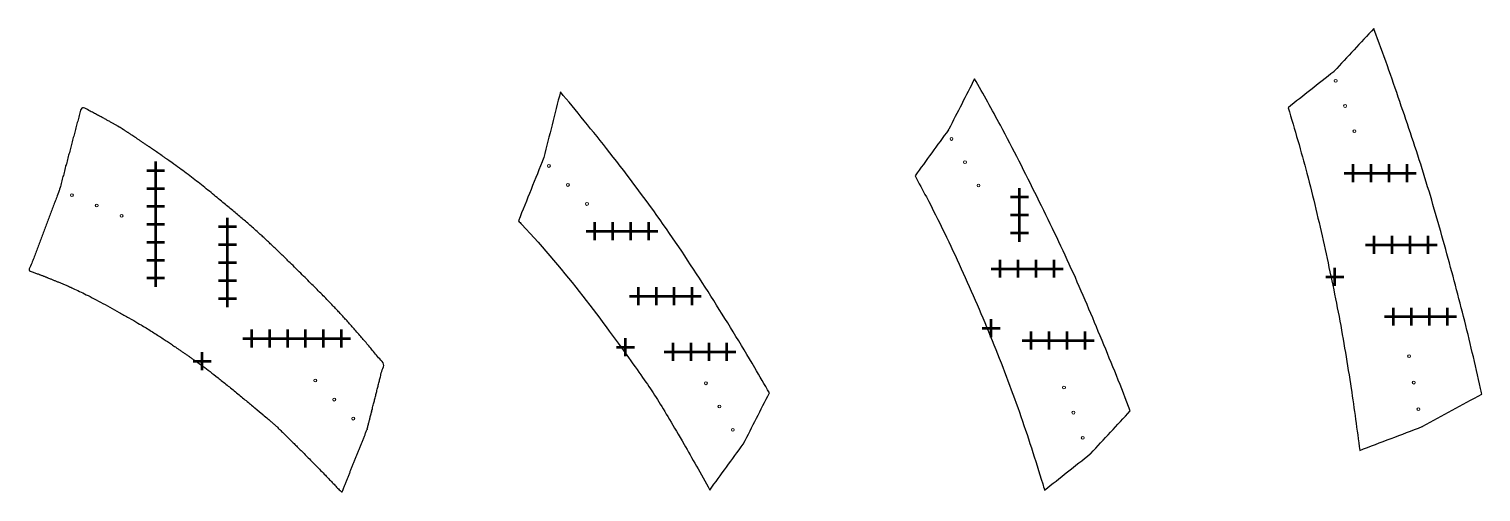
# Model space of a CAD drawing. Header units: inches. Extents: x -1683 to 11264, y -1696 to 865.
# Drawn here: x 7994.6 to 8318.2, y -399 to -295.6 of the extents above; entities that cross this region are included whole.
import ezdxf

# ---------------------------------------------------------------- set-up
doc = ezdxf.new("R2010")
doc.units = ezdxf.units.IN
doc.header["$MEASUREMENT"] = 0
doc.header["$PDMODE"] = 2
doc.header["$PDSIZE"] = 2
doc.layers.add('Drilling', color=3, linetype='Continuous', lineweight=13)
doc.layers.add('Engrave', color=4, linetype='Continuous', lineweight=50)

# ---------------------------------------------------------------- blocks, each defined once
blk = doc.blocks.new('*U2211')
at = {"layer": 'Engrave'}
blk.add_point((0, 0), dxfattribs=at)
blk = doc.blocks.new('*U2212')
at = {"layer": 'Engrave', "color": 0, "linetype": 'ByBlock', "lineweight": -2, "transparency": 16777216}
for p in [(0, 0), (4, 0), (8, 0), (12, 0)]:
    blk.add_blockref('*U2211', p, dxfattribs=at)
blk = doc.blocks.new('*U2213')
at = {"layer": 'Engrave'}
blk.add_point((0, 0), dxfattribs=at)
blk = doc.blocks.new('*U2214')
at = {"layer": 'Engrave', "color": 0, "linetype": 'ByBlock', "lineweight": -2, "transparency": 16777216}
for p in [(0, 0), (4, 0), (8, 0), (12, 0)]:
    blk.add_blockref('*U2213', p, dxfattribs=at)
blk = doc.blocks.new('*U2215')
at = {"layer": 'Engrave'}
blk.add_point((0, 0), dxfattribs=at)
blk = doc.blocks.new('*U2216')
at = {"layer": 'Engrave', "color": 0, "linetype": 'ByBlock', "lineweight": -2, "transparency": 16777216}
for p in [(0, 0), (4, 0), (8, 0), (12, 0)]:
    blk.add_blockref('*U2215', p, dxfattribs=at)
blk = doc.blocks.new('*U2217')
at = {"layer": 'Engrave'}
blk.add_point((0, 0), dxfattribs=at)
blk = doc.blocks.new('*U2218')
at = {"layer": 'Engrave', "color": 0, "linetype": 'ByBlock', "lineweight": -2, "transparency": 16777216}
for p in [(0, 0), (4, 0), (8, 0), (12, 0)]:
    blk.add_blockref('*U2217', p, dxfattribs=at)
blk = doc.blocks.new('*U2219')
at = {"layer": 'Engrave'}
blk.add_point((0, 0), dxfattribs=at)
blk = doc.blocks.new('*U2220')
at = {"layer": 'Engrave', "color": 0, "linetype": 'ByBlock', "lineweight": -2, "transparency": 16777216}
for p in [(0, 0), (4, 0), (8, 0), (12, 0)]:
    blk.add_blockref('*U2219', p, dxfattribs=at)
blk = doc.blocks.new('*U2221')
at = {"layer": 'Engrave'}
blk.add_point((0, 0), dxfattribs=at)
blk = doc.blocks.new('*U2222')
at = {"layer": 'Engrave', "color": 0, "linetype": 'ByBlock', "lineweight": -2, "transparency": 16777216}
for p in [(0, 0), (4, 0), (8, 0)]:
    blk.add_blockref('*U2221', p, dxfattribs=at)
blk = doc.blocks.new('*U2223')
at = {"layer": 'Engrave'}
blk.add_point((0, 0), dxfattribs=at)
blk = doc.blocks.new('*U2224')
at = {"layer": 'Engrave', "color": 0, "linetype": 'ByBlock', "lineweight": -2, "transparency": 16777216}
for p in [(0, 0), (4, 0), (8, 0), (12, 0)]:
    blk.add_blockref('*U2223', p, dxfattribs=at)
blk = doc.blocks.new('*U2225')
at = {"layer": 'Engrave'}
blk.add_point((0, 0), dxfattribs=at)
blk = doc.blocks.new('*U2226')
at = {"layer": 'Engrave', "color": 0, "linetype": 'ByBlock', "lineweight": -2, "transparency": 16777216}
for p in [(0, 0), (4, 0), (8, 0), (12, 0)]:
    blk.add_blockref('*U2225', p, dxfattribs=at)
blk = doc.blocks.new('*U2227')
at = {"layer": 'Engrave'}
blk.add_point((0, 0), dxfattribs=at)
blk = doc.blocks.new('*U2228')
at = {"layer": 'Engrave', "color": 0, "linetype": 'ByBlock', "lineweight": -2, "transparency": 16777216}
for p in [(0, 0), (4, 0), (8, 0), (12, 0)]:
    blk.add_blockref('*U2227', p, dxfattribs=at)
blk = doc.blocks.new('*U2496')
at = {"layer": 'Engrave'}
blk.add_point((0, 0), dxfattribs=at)
blk = doc.blocks.new('*U2497')
at = {"layer": 'Engrave', "color": 0, "linetype": 'ByBlock', "lineweight": -2, "transparency": 16777216}
for p in [(0, 0), (4, 0), (8, 0), (12, 0), (16, 0), (20, 0)]:
    blk.add_blockref('*U2496', p, dxfattribs=at)
blk = doc.blocks.new('*U2498')
at = {"layer": 'Engrave'}
blk.add_point((0, 0), dxfattribs=at)
blk = doc.blocks.new('*U2499')
at = {"layer": 'Engrave', "color": 0, "linetype": 'ByBlock', "lineweight": -2, "transparency": 16777216}
for p in [(0, 0), (4, 0), (8, 0), (12, 0), (16, 0), (20, 0), (24, 0)]:
    blk.add_blockref('*U2498', p, dxfattribs=at)
blk = doc.blocks.new('*U2500')
at = {"layer": 'Engrave'}
blk.add_point((0, 0), dxfattribs=at)
blk = doc.blocks.new('*U2501')
at = {"layer": 'Engrave', "color": 0, "linetype": 'ByBlock', "lineweight": -2, "transparency": 16777216}
for p in [(0, 0), (4, 0), (8, 0), (12, 0), (16, 0)]:
    blk.add_blockref('*U2500', p, dxfattribs=at)

msp = doc.modelspace()

# ---------------------------------------------------------------- linework, layer by layer
for points, knots in [([(8305.1348, -384.3591), (8300.48514, -386.13639), (8295.83549, -387.91368), (8291.18583, -389.69097), (8290.59437, -385.07242), (8289.22119, -375.12053), (8286.70433, -359.83531), (8283.29397, -343.83531), (8279.69276, -328.29731), (8276.70851, -318.09264), (8275.22471, -313.2213), (8278.61521, -310.53974), (8282.00571, -307.85819), (8285.39621, -305.17663), (8285.43384, -305.14184), (8285.47148, -305.10705), (8285.50912, -305.07226), (8288.44842, -301.9026), (8291.38773, -298.73295), (8294.32703, -295.56329), (8294.36137, -295.65397), (8296.41277, -301.07797), (8300.13428, -311.83531), (8305.55083, -327.83531), (8310.10986, -343.83531), (8314.42866, -359.83531), (8317.02259, -370.94323), (8318.27454, -376.71781), (8318.36967, -377.15905), (8313.99849, -379.54042), (8309.62732, -381.92178), (8305.25615, -384.30315), (8305.2157, -384.3218), (8305.17525, -384.34045), (8305.1348, -384.3591)], [0, 0, 0, 0, 1, 1, 1, 1.865978463, 2.865978463, 3.865978463, 4.865978463, 5.779354579, 5.779354579, 5.779354579, 6.779354579, 6.779354579, 6.779354579, 7.779354579, 7.779354579, 7.779354579, 8.779354579, 8.779354579, 8.779354579, 8.796355959, 9.796355959, 10.796355959, 11.796355959, 12.796355959, 13.796355959, 13.879089482, 13.879089482, 13.879089482, 14.879089482, 14.879089482, 14.879089482, 15.879089482, 15.879089482, 15.879089482, 15.879089482]), ([(8199.52892, -318.16584), (8199.55634, -318.12111), (8199.58375, -318.07638), (8199.61116, -318.03164), (8201.52721, -314.26895), (8203.44326, -310.50626), (8205.35931, -306.74357), (8207.33488, -310.20758), (8212.20083, -319.00491), (8219.35, -333.13558), (8227.08902, -349.13558), (8233.74735, -365.04491), (8238.07779, -375.6209), (8240.06338, -380.86356), (8237.12408, -384.03321), (8234.18478, -387.20287), (8231.24547, -390.37252), (8231.20783, -390.40731), (8231.1702, -390.4421), (8231.13256, -390.4769), (8227.74206, -393.15845), (8224.35156, -395.84001), (8220.96106, -398.52156), (8220.82034, -398.05957), (8219.04841, -392.26424), (8215.50595, -381.13558), (8209.37382, -365.13558), (8202.51566, -349.13558), (8196.64946, -336.88477), (8192.93131, -329.9673), (8192.08079, -328.41216), (8194.5635, -324.99672), (8197.04621, -321.58128), (8199.52892, -318.16584)], [0, 0, 0, 0, 1, 1, 1, 2, 2, 2, 2.649500422, 3.649500422, 4.649500422, 5.649500422, 6.632499042, 6.632499042, 6.632499042, 7.632499042, 7.632499042, 7.632499042, 8.632499042, 8.632499042, 8.632499042, 9.632499042, 9.632499042, 9.632499042, 9.719122926, 10.719122926, 11.719122926, 12.719122926, 13.719122926, 14.016149016, 14.016149016, 14.016149016, 15.016149016, 15.016149016, 15.016149016, 15.016149016]), ([(8109.35298, -324.31775), (8110.58678, -319.44418), (8111.82058, -314.5706), (8113.05438, -309.69702), (8116.36668, -313.66767), (8124.66114, -323.78966), (8136.22911, -339.24498), (8146.68847, -355.24498), (8154.3832, -367.78098), (8158.55784, -374.98364), (8159.62395, -376.85297), (8157.7079, -380.61566), (8155.79185, -384.37835), (8153.8758, -388.14104), (8153.84839, -388.18578), (8153.82098, -388.23051), (8153.79356, -388.27525), (8151.31085, -391.69068), (8148.82814, -395.10612), (8146.34543, -398.52156), (8144.33247, -394.84099), (8139.46886, -386.31816), (8134.54304, -377.88395), (8129.88327, -371.24498), (8118.35747, -355.24498), (8109.16735, -344.31243), (8103.96072, -338.7132), (8103.71274, -338.44765), (8105.57919, -333.77963), (8107.44564, -329.11161), (8109.31209, -324.4436), (8109.32572, -324.40165), (8109.33935, -324.3597), (8109.35298, -324.31775)], [0, 0, 0, 0, 1, 1, 1, 1.897872661, 2.897872661, 3.897872661, 4.897872661, 5.248372239, 5.248372239, 5.248372239, 6.248372239, 6.248372239, 6.248372239, 7.248372239, 7.248372239, 7.248372239, 8.248372239, 8.248372239, 8.248372239, 8.95134615, 9.95134615, 10.95134615, 11.95134615, 12.95134615, 13.001200116, 13.001200116, 13.001200116, 14.001200116, 14.001200116, 14.001200116, 15.001200116, 15.001200116, 15.001200116, 15.001200116])]:
    msp.add_open_spline(points, degree=3, knots=knots)
msp.add_rational_spline([(8069.94249, -385.08231), (8068.07604, -389.75033), (8066.20959, -394.41835), (8064.34313, -399.08636), (8059.61695, -394.02522), (8049.36718, -383.8837), (8049.36718, -383.8837), (8035.44376, -372.23418), (8029.1109, -367.8837), (8020.50375, -361.97086), (8006.1536, -354.13437), (8001.31945, -352.16798), (7997.29006, -350.52895), (7994.61945, -349.54979), (7996.87968, -343.57178), (7999.13991, -337.59377), (8001.40014, -331.61576), (8001.41234, -331.58349), (8001.42285, -331.55064), (8001.43166, -331.51728), (8003.06242, -325.33801), (8004.69318, -319.15874), (8006.32395, -312.97948), (8008.9378, -314.30987), (8014.64874, -317.35803), (8018.36754, -319.8837), (8030.01994, -327.79757), (8039.69043, -335.8837), (8046.78235, -341.81372), (8056.92017, -351.8837), (8063.74635, -358.6642), (8069.32764, -365.12439), (8073.30803, -369.8841), (8073.68478, -370.33574), (8072.45098, -375.20931), (8071.21718, -380.08289), (8069.98337, -384.95647), (8069.96975, -384.99842), (8069.95612, -385.04036), (8069.94249, -385.08231)], [1, 1, 1, 1, 1, 1, 1, 1, 1, 1, 1, 1, 1, 1, 1, 1, 1, 0.999108350251, 0.999108350251, 1, 1, 1, 1, 1, 1, 1, 1, 1, 1, 1, 1, 1, 1, 1, 1, 1, 1, 1, 1, 1], degree=3, knots=[0, 0, 0, 0, 1, 1, 1, 1.950146034, 2.950146034, 3.950146034, 4.950146034, 5.950146034, 6.950146034, 7.950146034, 8.571211812, 8.571211812, 8.571211812, 9.571211812, 9.571211812, 9.571211812, 9.674663168, 9.674663168, 9.674663168, 10.674663168, 10.674663168, 10.674663168, 11.068156934, 12.068156934, 13.068156934, 14.068156934, 15.068156934, 16.068156934, 17.068156934, 18.068156934, 18.170284272, 18.170284272, 18.170284272, 19.170284272, 19.170284272, 19.170284272, 20.170284272, 20.170284272, 20.170284272, 20.170284272])
at = {"layer": 'Drilling'}
for centre in [(8285.82171, -307.2041), (8287.91338, -312.8277), (8200.22005, -320.17594), (8290.00505, -318.4513), (8110.50226, -326.19627), (8203.22005, -325.37209), (8004.18441, -332.72186), (8114.73965, -330.44415), (8206.22005, -330.56825), (8009.72106, -335.03389), (8118.97705, -334.69203), (8015.25771, -337.34592), (8302.184, -368.65096), (8058.42047, -374.09135), (8145.48469, -374.69689), (8225.28304, -375.63355), (8303.2215, -374.56058), (8062.65786, -378.33923), (8148.48469, -379.89304), (8227.37472, -381.25716), (8304.259, -380.4702), (8066.89526, -382.58711), (8151.48469, -385.08919), (8229.46639, -386.88076)]:
    msp.add_circle(centre, 0.3225, dxfattribs=at)
at = {"layer": 'Engrave'}
for p in [(8285.63711, -350.94167), (8209.03885, -362.42208), (8127.59139, -366.6615), (8033.22968, -369.76321)]:
    msp.add_point(p, dxfattribs=at)

# ---------------------------------------------------------------- block references
for name, p, rotation in [('*U2499', (8022.85555, -351.20512), 89.99999999999676), ('*U2222', (8215.38385, -341.13558), 90.00000000000001), ('*U2501', (8038.85555, -355.75103), 89.99999999999676)]:
    msp.add_blockref(name, p, dxfattribs=dict(at, rotation=rotation))
for name, p in [('*U2228', (8289.73943, -327.83531)), ('*U2214', (8120.76105, -340.75717)), ('*U2226', (8294.43781, -343.83531)), ('*U2220', (8211.07131, -349.13558)), ('*U2212', (8130.43478, -355.24498)), ('*U2224', (8298.72151, -359.83531)), ('*U2497', (8044.28079, -364.68683)), ('*U2218', (8217.97276, -365.13558)), ('*U2216', (8138.17436, -367.6856))]:
    msp.add_blockref(name, p, dxfattribs=at)

doc.saveas('drawing.dxf')
